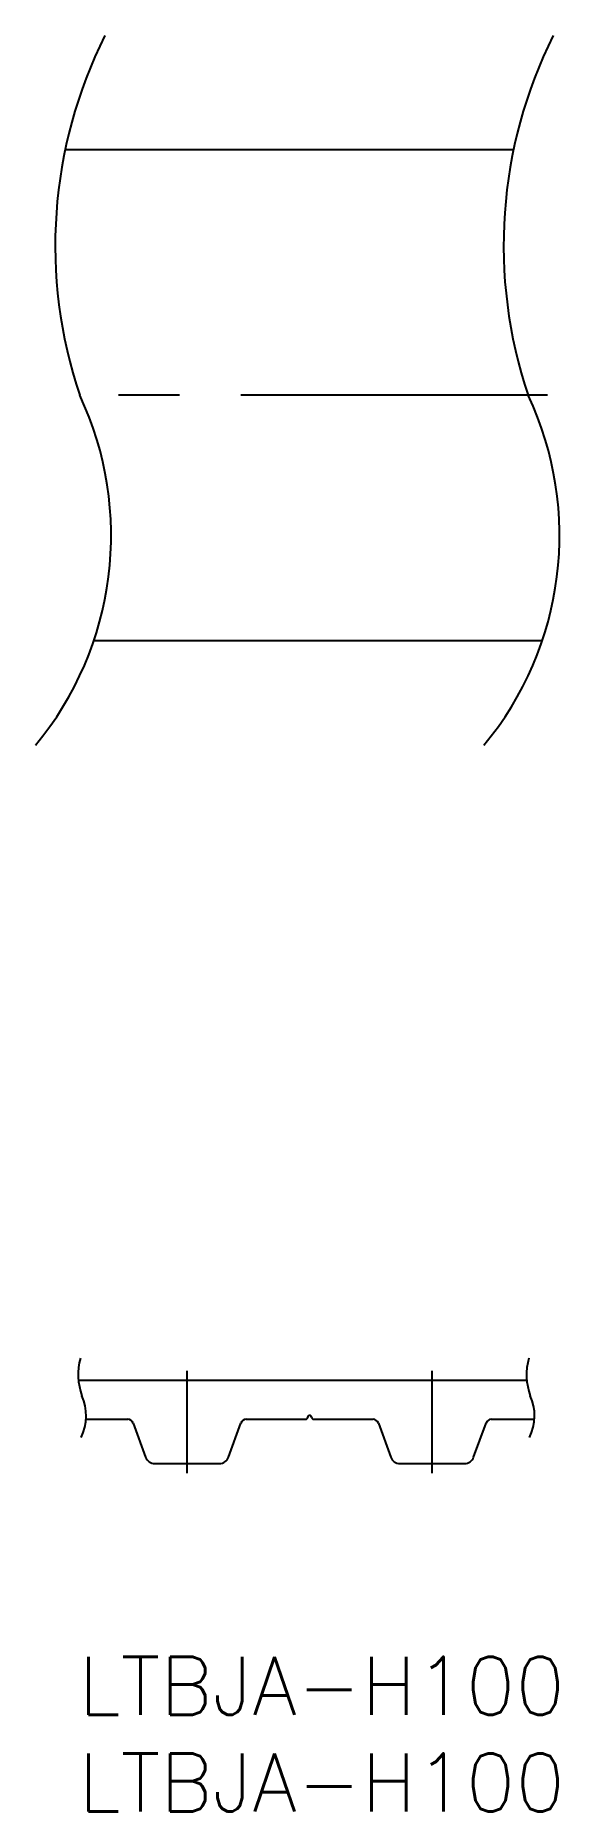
# Model space of a CAD drawing. Extents: x -2.2 to 24.9, y -8 to 83.9.
import ezdxf

# ---------------------------------------------------------------- set-up
doc = ezdxf.new("R2010")
doc.units = 0
doc.header["$LTSCALE"] = 0.5
doc.linetypes.add('CENTER', pattern=[50.8, 31.75, -6.35, 6.35, -6.35])
for name, color, linetype in [('MSM_CENTER', 1, 'CENTER'), ('MSM_CONTINUOUS', 7, 'CONTINUOUS'), ('MSM_NARROW', 5, 'CONTINUOUS'), ('MSM_PART_NUMBER', 7, 'CONTINUOUS')]:
    doc.layers.add(name, color=color, linetype=linetype)
doc.styles.get("Standard").update_dxf_attribs({"font": 'txt.shx', "height": 3, "bigfont": 'bigfont.shx'})

# ---------------------------------------------------------------- blocks, each defined once
blk = doc.blocks.new('*U9')
at = {"layer": 'MSM_PART_NUMBER'}
blk.add_text('LTBJA-H100', height=3, dxfattribs=at).set_placement((0, -3))
blk = doc.blocks.new('*U10')
at = {"layer": 'MSM_PART_NUMBER'}
blk.add_text('LTBJA-H100', height=3, dxfattribs=at).set_placement((0, -8))

msp = doc.modelspace()

# ---------------------------------------------------------------- linework, layer by layer
at = {"layer": 'MSM_CENTER'}
for p, q in [((24.29, 65.259), (-0.935, 65.259)), ((5.624, 9.5), (5.624, 14.8)), ((18.324, 9.5), (18.324, 14.8))]:
    msp.add_line(p, q, dxfattribs=at)
at = {"layer": 'MSM_CONTINUOUS'}
for p, q in [((22.534, 77.959), (-0.691, 77.959)), ((24.021, 52.559), (0.796, 52.559)), ((23.225, 14.3), (0, 14.3)), ((0.392, 12.29), (2.564, 12.29)), ((2.836, 12.09), (3.477, 10.329)), ((7.77, 10.329), (8.411, 12.09)), ((8.684, 12.29), (11.774, 12.29)), ((12.174, 12.29), (15.264, 12.29)), ((15.536, 12.09), (16.177, 10.329)), ((20.47, 10.329), (21.111, 12.09)), ((21.384, 12.29), (23.618, 12.29)), ((3.947, 10), (7.3, 10)), ((16.647, 10), (20, 10))]:
    msp.add_line(p, q, dxfattribs=at)
for centre, radius, start, end in [((2.519, 11.943), 0.35, 24.85682, 82.64888), ((8.728, 11.943), 0.35, 97.35112, 155.14318), ((11.774, 12.39), 0.1, 270, 0.00009), ((11.974, 12.39), 0.1, 0, 180.00001), ((12.174, 12.39), 0.1, 180, 270), ((15.219, 11.943), 0.35, 24.85682, 82.64888), ((21.428, 11.943), 0.35, 97.35112, 155.14318), ((3.947, 10.5), 0.5, 200, 270), ((7.3, 10.5), 0.5, 270, 340), ((16.647, 10.5), 0.5, 200, 270), ((20, 10.5), 0.5, 270, 340)]:
    msp.add_arc(centre, radius, start, end, dxfattribs=at)
at = {"layer": 'MSM_NARROW'}
for centre, radius, start, end in [((23.035, 72.999), 24.239, 153.36362, 198.62146), ((46.26, 72.999), 24.239, 153.36362, 198.62146), ((-15.287, 58.004), 16.98, 320.27459, 25.29426), ((7.939, 58.004), 16.98, 320.27459, 25.29426), ((3.249, 14.594), 3.262, 164.95291, 199.45229), ((26.474, 14.594), 3.262, 164.95291, 199.45229), ((-2.109, 12.468), 2.507, 333.54037, 24.48411), ((21.117, 12.468), 2.507, 333.54037, 24.48411)]:
    msp.add_arc(centre, radius, start, end, dxfattribs=at)

# ---------------------------------------------------------------- block references
at = {"layer": 'MSM_CONTINUOUS'}
for name in ['*U9', '*U10']:
    msp.add_blockref(name, (0, 0), dxfattribs=at)

doc.saveas('drawing.dxf')
